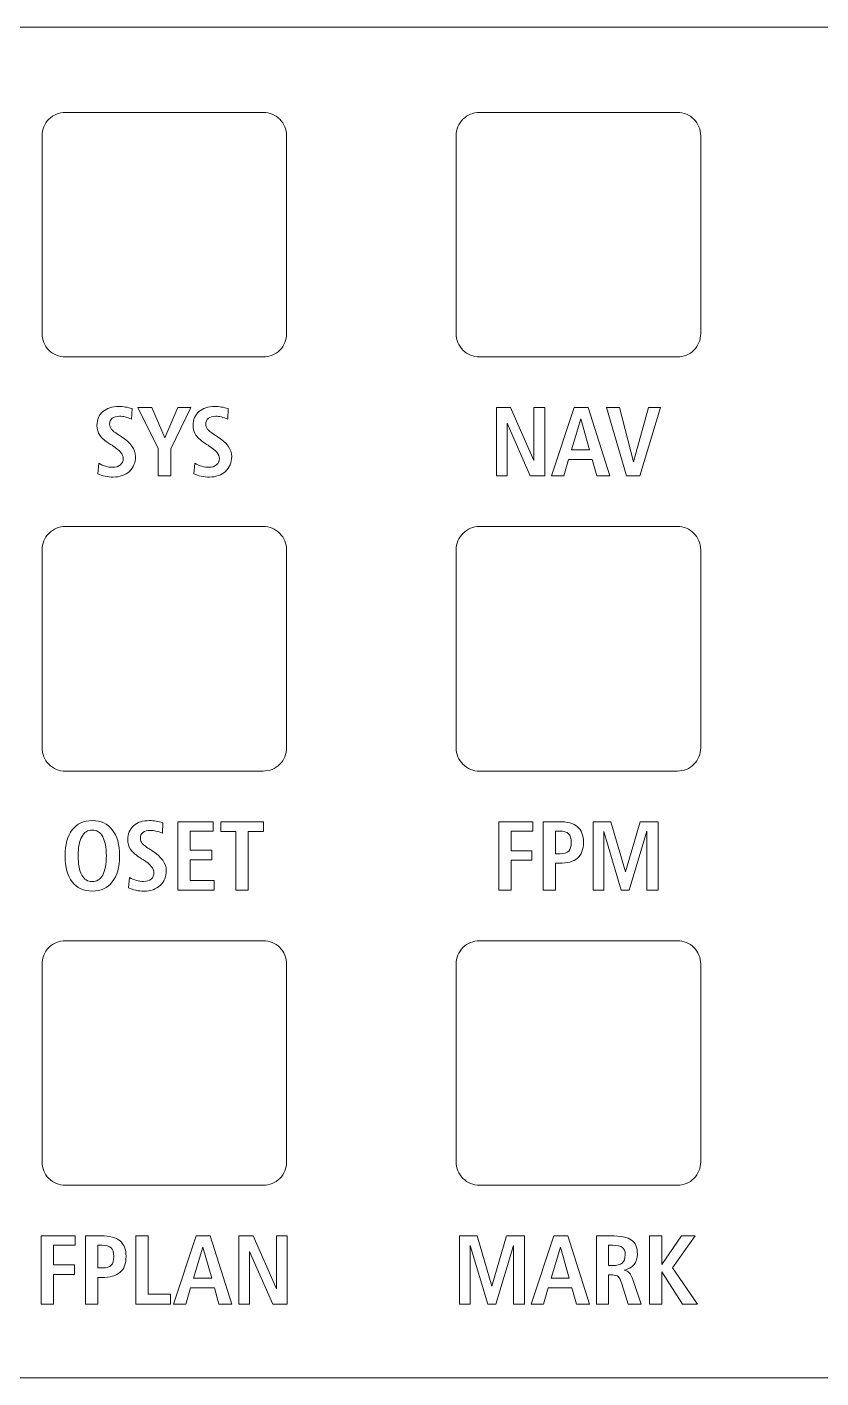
# Model space of a CAD drawing. Header units: millimetres. Extents: x -419 to 398, y -93 to 96.
# Drawn here: x -98.6 to -64.5, y 38.1 to 96.1 of the extents above; entities that cross this region are included whole.
import ezdxf

# ---------------------------------------------------------------- set-up
doc = ezdxf.new("R2010")
doc.units = ezdxf.units.MM
doc.header["$MEASUREMENT"] = 0
doc.layers.add('LED Strip', color=7, linetype='Continuous')

msp = doc.modelspace()

# ---------------------------------------------------------------- linework, layer by layer
at = {"layer": 'LED Strip', "color": 250, "lineweight": 9}
msp.add_lwpolyline([(-126, 38.101), (126, 38.101), (126, 96.101), (-126, 96.101), (-126, 38.101)], close=True, dxfattribs=at)
for points in [[(-88.4879, 81.9352), (-88.4879, 81.9352), (-96.9879, 81.9352), (-96.9879, 81.9352), (-96.9879, 81.9352), (-97.2529, 81.935), (-97.5072, 82.0401), (-97.6947, 82.2274), (-97.6947, 82.2274), (-97.8823, 82.4147), (-97.9877, 82.6701), (-97.9879, 82.9352), (-97.9879, 82.9352), (-97.9879, 82.9352), (-97.9879, 91.4352), (-97.9879, 91.4352), (-97.9879, 91.4352), (-97.988, 91.7002), (-97.8829, 91.9545), (-97.6956, 92.142), (-97.6956, 92.142), (-97.5083, 92.3296), (-97.2529, 92.435), (-96.9879, 92.4352), (-96.9879, 92.4352), (-96.9879, 92.4352), (-88.4879, 92.4352), (-88.4879, 92.4352), (-88.4879, 92.4352), (-88.2228, 92.4353), (-87.9686, 92.3302), (-87.781, 92.1429), (-87.781, 92.1429), (-87.5935, 91.9556), (-87.488, 91.7002), (-87.4879, 91.4352), (-87.4879, 91.4352), (-87.4879, 91.4352), (-87.4879, 82.9352), (-87.4879, 82.9352), (-87.4879, 82.9352), (-87.4877, 82.6701), (-87.5928, 82.4159), (-87.7801, 82.2283), (-87.7801, 82.2283), (-87.9674, 82.0408), (-88.2228, 81.9353), (-88.4879, 81.9352)], [(-70.7079, 81.9352), (-70.7079, 81.9352), (-79.2079, 81.9352), (-79.2079, 81.9352), (-79.2079, 81.9352), (-79.4729, 81.935), (-79.7272, 82.0401), (-79.9147, 82.2274), (-79.9147, 82.2274), (-80.1023, 82.4147), (-80.2077, 82.6701), (-80.2079, 82.9352), (-80.2079, 82.9352), (-80.2079, 82.9352), (-80.2079, 91.4352), (-80.2079, 91.4352), (-80.2079, 91.4352), (-80.208, 91.7002), (-80.1029, 91.9545), (-79.9156, 92.142), (-79.9156, 92.142), (-79.7283, 92.3296), (-79.4729, 92.435), (-79.2079, 92.4352), (-79.2079, 92.4352), (-79.2079, 92.4352), (-70.7079, 92.4352), (-70.7079, 92.4352), (-70.7079, 92.4352), (-70.4428, 92.4353), (-70.1886, 92.3302), (-70.001, 92.1429), (-70.001, 92.1429), (-69.8135, 91.9556), (-69.708, 91.7002), (-69.7079, 91.4352), (-69.7079, 91.4352), (-69.7079, 91.4352), (-69.7079, 82.9352), (-69.7079, 82.9352), (-69.7079, 82.9352), (-69.7077, 82.6701), (-69.8128, 82.4159), (-70.0001, 82.2283), (-70.0001, 82.2283), (-70.1874, 82.0408), (-70.4428, 81.9353), (-70.7079, 81.9352)], [(-88.4879, 64.1552), (-88.4879, 64.1552), (-96.9879, 64.1552), (-96.9879, 64.1552), (-96.9879, 64.1552), (-97.2529, 64.155), (-97.5072, 64.2601), (-97.6947, 64.4474), (-97.6947, 64.4474), (-97.8823, 64.6347), (-97.9877, 64.8901), (-97.9879, 65.1552), (-97.9879, 65.1552), (-97.9879, 65.1552), (-97.9879, 73.6552), (-97.9879, 73.6552), (-97.9879, 73.6552), (-97.988, 73.9202), (-97.8829, 74.1745), (-97.6956, 74.362), (-97.6956, 74.362), (-97.5083, 74.5496), (-97.2529, 74.655), (-96.9879, 74.6552), (-96.9879, 74.6552), (-96.9879, 74.6552), (-88.4879, 74.6552), (-88.4879, 74.6552), (-88.4879, 74.6552), (-88.2228, 74.6553), (-87.9686, 74.5502), (-87.781, 74.3629), (-87.781, 74.3629), (-87.5935, 74.1756), (-87.488, 73.9202), (-87.4879, 73.6552), (-87.4879, 73.6552), (-87.4879, 73.6552), (-87.4879, 65.1552), (-87.4879, 65.1552), (-87.4879, 65.1552), (-87.4877, 64.8901), (-87.5928, 64.6359), (-87.7801, 64.4483), (-87.7801, 64.4483), (-87.9674, 64.2608), (-88.2228, 64.1553), (-88.4879, 64.1552)], [(-70.7079, 64.1552), (-70.7079, 64.1552), (-79.2079, 64.1552), (-79.2079, 64.1552), (-79.2079, 64.1552), (-79.4729, 64.155), (-79.7272, 64.2601), (-79.9147, 64.4474), (-79.9147, 64.4474), (-80.1023, 64.6347), (-80.2077, 64.8901), (-80.2079, 65.1552), (-80.2079, 65.1552), (-80.2079, 65.1552), (-80.2079, 73.6552), (-80.2079, 73.6552), (-80.2079, 73.6552), (-80.208, 73.9202), (-80.1029, 74.1745), (-79.9156, 74.362), (-79.9156, 74.362), (-79.7283, 74.5496), (-79.4729, 74.655), (-79.2079, 74.6552), (-79.2079, 74.6552), (-79.2079, 74.6552), (-70.7079, 74.6552), (-70.7079, 74.6552), (-70.7079, 74.6552), (-70.4428, 74.6553), (-70.1886, 74.5502), (-70.001, 74.3629), (-70.001, 74.3629), (-69.8135, 74.1756), (-69.708, 73.9202), (-69.7079, 73.6552), (-69.7079, 73.6552), (-69.7079, 73.6552), (-69.7079, 65.1552), (-69.7079, 65.1552), (-69.7079, 65.1552), (-69.7077, 64.8901), (-69.8128, 64.6359), (-70.0001, 64.4483), (-70.0001, 64.4483), (-70.1874, 64.2608), (-70.4428, 64.1553), (-70.7079, 64.1552)], [(-88.4879, 46.3752), (-88.4879, 46.3752), (-96.9879, 46.3752), (-96.9879, 46.3752), (-96.9879, 46.3752), (-97.2529, 46.375), (-97.5072, 46.4801), (-97.6947, 46.6674), (-97.6947, 46.6674), (-97.8823, 46.8547), (-97.9877, 47.1101), (-97.9879, 47.3752), (-97.9879, 47.3752), (-97.9879, 47.3752), (-97.9879, 55.8752), (-97.9879, 55.8752), (-97.9879, 55.8752), (-97.988, 56.1402), (-97.8829, 56.3945), (-97.6956, 56.582), (-97.6956, 56.582), (-97.5083, 56.7696), (-97.2529, 56.875), (-96.9879, 56.8752), (-96.9879, 56.8752), (-96.9879, 56.8752), (-88.4879, 56.8752), (-88.4879, 56.8752), (-88.4879, 56.8752), (-88.2228, 56.8753), (-87.9686, 56.7702), (-87.781, 56.5829), (-87.781, 56.5829), (-87.5935, 56.3956), (-87.488, 56.1402), (-87.4879, 55.8752), (-87.4879, 55.8752), (-87.4879, 55.8752), (-87.4879, 47.3752), (-87.4879, 47.3752), (-87.4879, 47.3752), (-87.4877, 47.1101), (-87.5928, 46.8559), (-87.7801, 46.6683), (-87.7801, 46.6683), (-87.9674, 46.4808), (-88.2228, 46.3753), (-88.4879, 46.3752)], [(-70.7079, 46.3752), (-70.7079, 46.3752), (-79.2079, 46.3752), (-79.2079, 46.3752), (-79.2079, 46.3752), (-79.4729, 46.375), (-79.7272, 46.4801), (-79.9147, 46.6674), (-79.9147, 46.6674), (-80.1023, 46.8547), (-80.2077, 47.1101), (-80.2079, 47.3752), (-80.2079, 47.3752), (-80.2079, 47.3752), (-80.2079, 55.8752), (-80.2079, 55.8752), (-80.2079, 55.8752), (-80.208, 56.1402), (-80.1029, 56.3945), (-79.9156, 56.582), (-79.9156, 56.582), (-79.7283, 56.7696), (-79.4729, 56.875), (-79.2079, 56.8752), (-79.2079, 56.8752), (-79.2079, 56.8752), (-70.7079, 56.8752), (-70.7079, 56.8752), (-70.7079, 56.8752), (-70.4428, 56.8753), (-70.1886, 56.7702), (-70.001, 56.5829), (-70.001, 56.5829), (-69.8135, 56.3956), (-69.708, 56.1402), (-69.7079, 55.8752), (-69.7079, 55.8752), (-69.7079, 55.8752), (-69.7079, 47.3752), (-69.7079, 47.3752), (-69.7079, 47.3752), (-69.7077, 47.1101), (-69.8128, 46.8559), (-70.0001, 46.6683), (-70.0001, 46.6683), (-70.1874, 46.4808), (-70.4428, 46.3753), (-70.7079, 46.3752)]]:
    msp.add_open_spline(points, degree=3, knots=[0, 0, 0, 0, 0.0769231, 0.0769231, 0.0769231, 0.0769231, 0.1538462, 0.1538462, 0.1538462, 0.1538462, 0.2307692, 0.2307692, 0.2307692, 0.2307692, 0.3076923, 0.3076923, 0.3076923, 0.3076923, 0.3846154, 0.3846154, 0.3846154, 0.3846154, 0.4615385, 0.4615385, 0.4615385, 0.4615385, 0.5384615, 0.5384615, 0.5384615, 0.5384615, 0.6153846, 0.6153846, 0.6153846, 0.6153846, 0.6923077, 0.6923077, 0.6923077, 0.6923077, 0.7692308, 0.7692308, 0.7692308, 0.7692308, 0.8461538, 0.8461538, 0.8461538, 0.8461538, 1, 1, 1, 1], dxfattribs=at)
at = {"layer": 'LED Strip', "color": 240, "lineweight": 9}
for points, knots in [([(-94.1187, 79.7176), (-94.1187, 79.7176), (-94.1434, 79.2696), (-94.1434, 79.2696), (-94.1434, 79.2696), (-94.24, 79.3098), (-94.3311, 79.3402), (-94.4164, 79.3606), (-94.4164, 79.3606), (-94.5018, 79.3811), (-94.5815, 79.3917), (-94.6556, 79.3917), (-94.6556, 79.3917), (-94.7946, 79.3917), (-94.9018, 79.362), (-94.9759, 79.3028), (-94.9759, 79.3028), (-95.05, 79.2435), (-95.0874, 79.1588), (-95.0874, 79.0488), (-95.0874, 79.0488), (-95.0874, 78.9676), (-95.0599, 78.8936), (-95.0056, 78.8272), (-95.0056, 78.8272), (-94.9512, 78.7616), (-94.8285, 78.6685), (-94.6373, 78.5485), (-94.6373, 78.5485), (-94.6373, 78.5485), (-94.5942, 78.5217), (-94.5942, 78.5217), (-94.5942, 78.5217), (-94.1808, 78.2586), (-93.974, 77.9735), (-93.974, 77.6659), (-93.974, 77.6659), (-93.974, 77.402), (-94.0622, 77.1875), (-94.2386, 77.0246), (-94.2386, 77.0246), (-94.415, 76.8616), (-94.6457, 76.7797), (-94.9308, 76.7797), (-94.9308, 76.7797), (-95.0479, 76.7797), (-95.1643, 76.7924), (-95.2793, 76.8171), (-95.2793, 76.8171), (-95.3943, 76.8418), (-95.4994, 76.8764), (-95.5961, 76.9201), (-95.5961, 76.9201), (-95.5961, 76.9201), (-95.5566, 77.3724), (-95.5566, 77.3724), (-95.5566, 77.3724), (-95.4536, 77.3145), (-95.352, 77.2715), (-95.2518, 77.2426), (-95.2518, 77.2426), (-95.1523, 77.2136), (-95.0535, 77.1988), (-94.9555, 77.1988), (-94.9555, 77.1988), (-94.8165, 77.1988), (-94.7064, 77.2327), (-94.6253, 77.3011), (-94.6253, 77.3011), (-94.5441, 77.3696), (-94.5032, 77.4606), (-94.5032, 77.5749), (-94.5032, 77.5749), (-94.5032, 77.7541), (-94.6535, 77.9368), (-94.9534, 78.1224), (-94.9534, 78.1224), (-94.9971, 78.1499), (-95.0303, 78.1711), (-95.0521, 78.1845), (-95.0521, 78.1845), (-95.2744, 78.3249), (-95.4261, 78.4547), (-95.5072, 78.5739), (-95.5072, 78.5739), (-95.5883, 78.6932), (-95.6293, 78.835), (-95.6293, 78.9987), (-95.6293, 78.9987), (-95.6293, 79.247), (-95.5453, 79.4439), (-95.3774, 79.5906), (-95.3774, 79.5906), (-95.2095, 79.7374), (-94.9809, 79.8108), (-94.693, 79.8108), (-94.693, 79.8108), (-94.5985, 79.8108), (-94.5018, 79.803), (-94.4051, 79.7868), (-94.4051, 79.7868), (-94.3078, 79.7713), (-94.2125, 79.748), (-94.1187, 79.7176)], [0, 0, 0, 0, 0.037037, 0.037037, 0.037037, 0.037037, 0.0740741, 0.0740741, 0.0740741, 0.0740741, 0.1111111, 0.1111111, 0.1111111, 0.1111111, 0.1481481, 0.1481481, 0.1481481, 0.1481481, 0.1851852, 0.1851852, 0.1851852, 0.1851852, 0.2222222, 0.2222222, 0.2222222, 0.2222222, 0.2592593, 0.2592593, 0.2592593, 0.2592593, 0.2962963, 0.2962963, 0.2962963, 0.2962963, 0.3333333, 0.3333333, 0.3333333, 0.3333333, 0.3703704, 0.3703704, 0.3703704, 0.3703704, 0.4074074, 0.4074074, 0.4074074, 0.4074074, 0.4444444, 0.4444444, 0.4444444, 0.4444444, 0.4814815, 0.4814815, 0.4814815, 0.4814815, 0.5185185, 0.5185185, 0.5185185, 0.5185185, 0.5555556, 0.5555556, 0.5555556, 0.5555556, 0.5925926, 0.5925926, 0.5925926, 0.5925926, 0.6296296, 0.6296296, 0.6296296, 0.6296296, 0.6666667, 0.6666667, 0.6666667, 0.6666667, 0.7037037, 0.7037037, 0.7037037, 0.7037037, 0.7407407, 0.7407407, 0.7407407, 0.7407407, 0.7777778, 0.7777778, 0.7777778, 0.7777778, 0.8148148, 0.8148148, 0.8148148, 0.8148148, 0.8518519, 0.8518519, 0.8518519, 0.8518519, 0.8888889, 0.8888889, 0.8888889, 0.8888889, 0.9259259, 0.9259259, 0.9259259, 0.9259259, 1, 1, 1, 1]), ([(-93.8809, 79.7642), (-93.8809, 79.7642), (-93.2713, 79.7642), (-93.2713, 79.7642), (-93.2713, 79.7642), (-93.2713, 79.7642), (-92.7167, 78.4702), (-92.7167, 78.4702), (-92.7167, 78.4702), (-92.7167, 78.4702), (-92.1629, 79.7642), (-92.1629, 79.7642), (-92.1629, 79.7642), (-92.1629, 79.7642), (-91.5949, 79.7642), (-91.5949, 79.7642), (-91.5949, 79.7642), (-91.5949, 79.7642), (-92.4627, 77.9947), (-92.4627, 77.9947), (-92.4627, 77.9947), (-92.4627, 77.9947), (-92.4627, 76.8263), (-92.4627, 76.8263), (-92.4627, 76.8263), (-92.4627, 76.8263), (-92.9961, 76.8263), (-92.9961, 76.8263), (-92.9961, 76.8263), (-92.9961, 76.8263), (-92.9961, 78.0109), (-92.9961, 78.0109), (-92.9961, 78.0109), (-92.9961, 78.0109), (-93.8809, 79.7642), (-93.8809, 79.7642)], [0, 0, 0, 0, 0.1, 0.1, 0.1, 0.1, 0.2, 0.2, 0.2, 0.2, 0.3, 0.3, 0.3, 0.3, 0.4, 0.4, 0.4, 0.4, 0.5, 0.5, 0.5, 0.5, 0.6, 0.6, 0.6, 0.6, 0.7, 0.7, 0.7, 0.7, 0.8, 0.8, 0.8, 0.8, 1, 1, 1, 1]), ([(-89.9912, 79.7176), (-89.9912, 79.7176), (-90.0159, 79.2696), (-90.0159, 79.2696), (-90.0159, 79.2696), (-90.1125, 79.3098), (-90.2036, 79.3402), (-90.2889, 79.3606), (-90.2889, 79.3606), (-90.3743, 79.3811), (-90.454, 79.3917), (-90.5281, 79.3917), (-90.5281, 79.3917), (-90.6671, 79.3917), (-90.7743, 79.362), (-90.8484, 79.3028), (-90.8484, 79.3028), (-90.9225, 79.2435), (-90.9599, 79.1588), (-90.9599, 79.0488), (-90.9599, 79.0488), (-90.9599, 78.9676), (-90.9324, 78.8936), (-90.8781, 78.8272), (-90.8781, 78.8272), (-90.8237, 78.7616), (-90.701, 78.6685), (-90.5098, 78.5485), (-90.5098, 78.5485), (-90.5098, 78.5485), (-90.4667, 78.5217), (-90.4667, 78.5217), (-90.4667, 78.5217), (-90.0533, 78.2586), (-89.8465, 77.9735), (-89.8465, 77.6659), (-89.8465, 77.6659), (-89.8465, 77.402), (-89.9347, 77.1875), (-90.1111, 77.0246), (-90.1111, 77.0246), (-90.2875, 76.8616), (-90.5182, 76.7797), (-90.8033, 76.7797), (-90.8033, 76.7797), (-90.9204, 76.7797), (-91.0368, 76.7924), (-91.1518, 76.8171), (-91.1518, 76.8171), (-91.2668, 76.8418), (-91.3719, 76.8764), (-91.4686, 76.9201), (-91.4686, 76.9201), (-91.4686, 76.9201), (-91.4291, 77.3724), (-91.4291, 77.3724), (-91.4291, 77.3724), (-91.3261, 77.3145), (-91.2245, 77.2715), (-91.1243, 77.2426), (-91.1243, 77.2426), (-91.0248, 77.2136), (-90.926, 77.1988), (-90.828, 77.1988), (-90.828, 77.1988), (-90.689, 77.1988), (-90.5789, 77.2327), (-90.4978, 77.3011), (-90.4978, 77.3011), (-90.4166, 77.3696), (-90.3757, 77.4606), (-90.3757, 77.5749), (-90.3757, 77.5749), (-90.3757, 77.7541), (-90.526, 77.9368), (-90.8259, 78.1224), (-90.8259, 78.1224), (-90.8696, 78.1499), (-90.9028, 78.1711), (-90.9246, 78.1845), (-90.9246, 78.1845), (-91.1469, 78.3249), (-91.2986, 78.4547), (-91.3797, 78.5739), (-91.3797, 78.5739), (-91.4608, 78.6932), (-91.5018, 78.835), (-91.5018, 78.9987), (-91.5018, 78.9987), (-91.5018, 79.247), (-91.4178, 79.4439), (-91.2499, 79.5906), (-91.2499, 79.5906), (-91.082, 79.7374), (-90.8534, 79.8108), (-90.5655, 79.8108), (-90.5655, 79.8108), (-90.471, 79.8108), (-90.3743, 79.803), (-90.2776, 79.7868), (-90.2776, 79.7868), (-90.1803, 79.7713), (-90.085, 79.748), (-89.9912, 79.7176)], [0, 0, 0, 0, 0.037037, 0.037037, 0.037037, 0.037037, 0.0740741, 0.0740741, 0.0740741, 0.0740741, 0.1111111, 0.1111111, 0.1111111, 0.1111111, 0.1481481, 0.1481481, 0.1481481, 0.1481481, 0.1851852, 0.1851852, 0.1851852, 0.1851852, 0.2222222, 0.2222222, 0.2222222, 0.2222222, 0.2592593, 0.2592593, 0.2592593, 0.2592593, 0.2962963, 0.2962963, 0.2962963, 0.2962963, 0.3333333, 0.3333333, 0.3333333, 0.3333333, 0.3703704, 0.3703704, 0.3703704, 0.3703704, 0.4074074, 0.4074074, 0.4074074, 0.4074074, 0.4444444, 0.4444444, 0.4444444, 0.4444444, 0.4814815, 0.4814815, 0.4814815, 0.4814815, 0.5185185, 0.5185185, 0.5185185, 0.5185185, 0.5555556, 0.5555556, 0.5555556, 0.5555556, 0.5925926, 0.5925926, 0.5925926, 0.5925926, 0.6296296, 0.6296296, 0.6296296, 0.6296296, 0.6666667, 0.6666667, 0.6666667, 0.6666667, 0.7037037, 0.7037037, 0.7037037, 0.7037037, 0.7407407, 0.7407407, 0.7407407, 0.7407407, 0.7777778, 0.7777778, 0.7777778, 0.7777778, 0.8148148, 0.8148148, 0.8148148, 0.8148148, 0.8518519, 0.8518519, 0.8518519, 0.8518519, 0.8888889, 0.8888889, 0.8888889, 0.8888889, 0.9259259, 0.9259259, 0.9259259, 0.9259259, 1, 1, 1, 1]), ([(-78.4832, 79.7642), (-78.4832, 79.7642), (-77.8687, 79.7642), (-77.8687, 79.7642), (-77.8687, 79.7642), (-77.8687, 79.7642), (-76.8661, 77.486), (-76.8661, 77.486), (-76.8661, 77.486), (-76.8661, 77.486), (-76.8661, 79.7642), (-76.8661, 79.7642), (-76.8661, 79.7642), (-76.8661, 79.7642), (-76.4047, 79.7642), (-76.4047, 79.7642), (-76.4047, 79.7642), (-76.4047, 79.7642), (-76.4047, 76.8263), (-76.4047, 76.8263), (-76.4047, 76.8263), (-76.4047, 76.8263), (-77.0277, 76.8263), (-77.0277, 76.8263), (-77.0277, 76.8263), (-77.0277, 76.8263), (-78.0218, 79.0968), (-78.0218, 79.0968), (-78.0218, 79.0968), (-78.0218, 79.0968), (-78.0218, 76.8263), (-78.0218, 76.8263), (-78.0218, 76.8263), (-78.0218, 76.8263), (-78.4832, 76.8263), (-78.4832, 76.8263), (-78.4832, 76.8263), (-78.4832, 76.8263), (-78.4832, 79.7642), (-78.4832, 79.7642)], [0, 0, 0, 0, 0.0909091, 0.0909091, 0.0909091, 0.0909091, 0.1818182, 0.1818182, 0.1818182, 0.1818182, 0.2727273, 0.2727273, 0.2727273, 0.2727273, 0.3636364, 0.3636364, 0.3636364, 0.3636364, 0.4545455, 0.4545455, 0.4545455, 0.4545455, 0.5454545, 0.5454545, 0.5454545, 0.5454545, 0.6363636, 0.6363636, 0.6363636, 0.6363636, 0.7272727, 0.7272727, 0.7272727, 0.7272727, 0.8181818, 0.8181818, 0.8181818, 0.8181818, 1, 1, 1, 1]), ([(-75.1459, 79.7642), (-75.1459, 79.7642), (-74.5363, 79.7642), (-74.5363, 79.7642), (-74.5363, 79.7642), (-74.5363, 79.7642), (-73.6142, 76.8263), (-73.6142, 76.8263), (-73.6142, 76.8263), (-73.6142, 76.8263), (-74.168, 76.8263), (-74.168, 76.8263), (-74.168, 76.8263), (-74.168, 76.8263), (-74.3628, 77.5375), (-74.3628, 77.5375), (-74.3628, 77.5375), (-74.3628, 77.5375), (-75.3879, 77.5375), (-75.3879, 77.5375), (-75.3879, 77.5375), (-75.3879, 77.5375), (-75.5904, 76.8263), (-75.5904, 76.8263), (-75.5904, 76.8263), (-75.5904, 76.8263), (-76.1118, 76.8263), (-76.1118, 76.8263), (-76.1118, 76.8263), (-76.1118, 76.8263), (-75.1459, 79.7642), (-75.1459, 79.7642)], [0, 0, 0, 0, 0.1111111, 0.1111111, 0.1111111, 0.1111111, 0.2222222, 0.2222222, 0.2222222, 0.2222222, 0.3333333, 0.3333333, 0.3333333, 0.3333333, 0.4444444, 0.4444444, 0.4444444, 0.4444444, 0.5555556, 0.5555556, 0.5555556, 0.5555556, 0.6666667, 0.6666667, 0.6666667, 0.6666667, 0.7777778, 0.7777778, 0.7777778, 0.7777778, 1, 1, 1, 1]), ([(-73.7525, 79.7642), (-73.7525, 79.7642), (-73.1888, 79.7642), (-73.1888, 79.7642), (-73.1888, 79.7642), (-73.1888, 79.7642), (-72.5975, 77.4359), (-72.5975, 77.4359), (-72.5975, 77.4359), (-72.5975, 77.4359), (-71.9534, 79.7642), (-71.9534, 79.7642), (-71.9534, 79.7642), (-71.9534, 79.7642), (-71.4327, 79.7642), (-71.4327, 79.7642), (-71.4327, 79.7642), (-71.4327, 79.7642), (-72.3273, 76.8263), (-72.3273, 76.8263), (-72.3273, 76.8263), (-72.3273, 76.8263), (-72.8889, 76.8263), (-72.8889, 76.8263), (-72.8889, 76.8263), (-72.8889, 76.8263), (-73.7525, 79.7642), (-73.7525, 79.7642)], [0, 0, 0, 0, 0.125, 0.125, 0.125, 0.125, 0.25, 0.25, 0.25, 0.25, 0.375, 0.375, 0.375, 0.375, 0.5, 0.5, 0.5, 0.5, 0.625, 0.625, 0.625, 0.625, 0.75, 0.75, 0.75, 0.75, 1, 1, 1, 1]), ([(-74.8545, 79.2823), (-74.8545, 79.2823), (-75.2616, 77.9524), (-75.2616, 77.9524), (-75.2616, 77.9524), (-75.2616, 77.9524), (-74.4785, 77.9524), (-74.4785, 77.9524), (-74.4785, 77.9524), (-74.4785, 77.9524), (-74.8545, 79.2823), (-74.8545, 79.2823)], [0, 0, 0, 0, 0.25, 0.25, 0.25, 0.25, 0.5, 0.5, 0.5, 0.5, 1, 1, 1, 1]), ([(-95.8325, 62.0308), (-95.4614, 62.0308), (-95.1743, 61.8981), (-94.9704, 61.6336), (-94.9704, 61.6336), (-94.7665, 61.369), (-94.6642, 60.9964), (-94.6642, 60.5153), (-94.6642, 60.5153), (-94.6642, 60.0341), (-94.7665, 59.6622), (-94.9704, 59.3991), (-94.9704, 59.3991), (-95.1743, 59.1359), (-95.4614, 59.004), (-95.8325, 59.004), (-95.8325, 59.004), (-96.2037, 59.004), (-96.4908, 59.1352), (-96.6947, 59.3977), (-96.6947, 59.3977), (-96.8986, 59.6601), (-97.0009, 60.0327), (-97.0009, 60.5153), (-97.0009, 60.5153), (-97.0009, 60.9964), (-96.8986, 61.369), (-96.6947, 61.6336), (-96.6947, 61.6336), (-96.4908, 61.8981), (-96.2037, 62.0308), (-95.8325, 62.0308)], [0, 0, 0, 0, 0.1111111, 0.1111111, 0.1111111, 0.1111111, 0.2222222, 0.2222222, 0.2222222, 0.2222222, 0.3333333, 0.3333333, 0.3333333, 0.3333333, 0.4444444, 0.4444444, 0.4444444, 0.4444444, 0.5555556, 0.5555556, 0.5555556, 0.5555556, 0.6666667, 0.6666667, 0.6666667, 0.6666667, 0.7777778, 0.7777778, 0.7777778, 0.7777778, 1, 1, 1, 1]), ([(-95.8325, 61.6244), (-96.028, 61.6244), (-96.1776, 61.5298), (-96.282, 61.34), (-96.282, 61.34), (-96.3857, 61.151), (-96.4379, 60.8758), (-96.4379, 60.5167), (-96.4379, 60.5167), (-96.4379, 60.1568), (-96.3864, 59.8824), (-96.2827, 59.6933), (-96.2827, 59.6933), (-96.1797, 59.5049), (-96.0294, 59.4104), (-95.8325, 59.4104), (-95.8325, 59.4104), (-95.6357, 59.4104), (-95.4854, 59.5049), (-95.3824, 59.6933), (-95.3824, 59.6933), (-95.2787, 59.8824), (-95.2272, 60.1568), (-95.2272, 60.5167), (-95.2272, 60.5167), (-95.2272, 60.8744), (-95.2794, 61.1488), (-95.3831, 61.3393), (-95.3831, 61.3393), (-95.4875, 61.5291), (-95.6371, 61.6244), (-95.8325, 61.6244)], [0, 0, 0, 0, 0.1111111, 0.1111111, 0.1111111, 0.1111111, 0.2222222, 0.2222222, 0.2222222, 0.2222222, 0.3333333, 0.3333333, 0.3333333, 0.3333333, 0.4444444, 0.4444444, 0.4444444, 0.4444444, 0.5555556, 0.5555556, 0.5555556, 0.5555556, 0.6666667, 0.6666667, 0.6666667, 0.6666667, 0.7777778, 0.7777778, 0.7777778, 0.7777778, 1, 1, 1, 1]), ([(-92.7987, 61.9376), (-92.7987, 61.9376), (-92.8234, 61.4896), (-92.8234, 61.4896), (-92.8234, 61.4896), (-92.92, 61.5298), (-93.0111, 61.5602), (-93.0964, 61.5806), (-93.0964, 61.5806), (-93.1818, 61.6011), (-93.2615, 61.6117), (-93.3356, 61.6117), (-93.3356, 61.6117), (-93.4746, 61.6117), (-93.5818, 61.582), (-93.6559, 61.5228), (-93.6559, 61.5228), (-93.73, 61.4635), (-93.7674, 61.3788), (-93.7674, 61.2688), (-93.7674, 61.2688), (-93.7674, 61.1876), (-93.7399, 61.1136), (-93.6856, 61.0472), (-93.6856, 61.0472), (-93.6312, 60.9816), (-93.5085, 60.8885), (-93.3173, 60.7685), (-93.3173, 60.7685), (-93.3173, 60.7685), (-93.2742, 60.7417), (-93.2742, 60.7417), (-93.2742, 60.7417), (-92.8608, 60.4786), (-92.654, 60.1935), (-92.654, 59.8859), (-92.654, 59.8859), (-92.654, 59.622), (-92.7422, 59.4075), (-92.9186, 59.2446), (-92.9186, 59.2446), (-93.095, 59.0816), (-93.3257, 58.9997), (-93.6108, 58.9997), (-93.6108, 58.9997), (-93.7279, 58.9997), (-93.8443, 59.0124), (-93.9593, 59.0371), (-93.9593, 59.0371), (-94.0743, 59.0618), (-94.1794, 59.0964), (-94.2761, 59.1401), (-94.2761, 59.1401), (-94.2761, 59.1401), (-94.2366, 59.5924), (-94.2366, 59.5924), (-94.2366, 59.5924), (-94.1336, 59.5345), (-94.032, 59.4915), (-93.9318, 59.4626), (-93.9318, 59.4626), (-93.8323, 59.4336), (-93.7335, 59.4188), (-93.6355, 59.4188), (-93.6355, 59.4188), (-93.4965, 59.4188), (-93.3864, 59.4527), (-93.3053, 59.5211), (-93.3053, 59.5211), (-93.2241, 59.5896), (-93.1832, 59.6806), (-93.1832, 59.7949), (-93.1832, 59.7949), (-93.1832, 59.9741), (-93.3335, 60.1568), (-93.6334, 60.3424), (-93.6334, 60.3424), (-93.6771, 60.3699), (-93.7103, 60.3911), (-93.7321, 60.4045), (-93.7321, 60.4045), (-93.9544, 60.5449), (-94.1061, 60.6747), (-94.1872, 60.7939), (-94.1872, 60.7939), (-94.2683, 60.9132), (-94.3093, 61.055), (-94.3093, 61.2187), (-94.3093, 61.2187), (-94.3093, 61.467), (-94.2253, 61.6639), (-94.0574, 61.8106), (-94.0574, 61.8106), (-93.8895, 61.9574), (-93.6609, 62.0308), (-93.373, 62.0308), (-93.373, 62.0308), (-93.2785, 62.0308), (-93.1818, 62.023), (-93.0851, 62.0068), (-93.0851, 62.0068), (-92.9878, 61.9913), (-92.8925, 61.968), (-92.7987, 61.9376)], [0, 0, 0, 0, 0.037037, 0.037037, 0.037037, 0.037037, 0.0740741, 0.0740741, 0.0740741, 0.0740741, 0.1111111, 0.1111111, 0.1111111, 0.1111111, 0.1481481, 0.1481481, 0.1481481, 0.1481481, 0.1851852, 0.1851852, 0.1851852, 0.1851852, 0.2222222, 0.2222222, 0.2222222, 0.2222222, 0.2592593, 0.2592593, 0.2592593, 0.2592593, 0.2962963, 0.2962963, 0.2962963, 0.2962963, 0.3333333, 0.3333333, 0.3333333, 0.3333333, 0.3703704, 0.3703704, 0.3703704, 0.3703704, 0.4074074, 0.4074074, 0.4074074, 0.4074074, 0.4444444, 0.4444444, 0.4444444, 0.4444444, 0.4814815, 0.4814815, 0.4814815, 0.4814815, 0.5185185, 0.5185185, 0.5185185, 0.5185185, 0.5555556, 0.5555556, 0.5555556, 0.5555556, 0.5925926, 0.5925926, 0.5925926, 0.5925926, 0.6296296, 0.6296296, 0.6296296, 0.6296296, 0.6666667, 0.6666667, 0.6666667, 0.6666667, 0.7037037, 0.7037037, 0.7037037, 0.7037037, 0.7407407, 0.7407407, 0.7407407, 0.7407407, 0.7777778, 0.7777778, 0.7777778, 0.7777778, 0.8148148, 0.8148148, 0.8148148, 0.8148148, 0.8518519, 0.8518519, 0.8518519, 0.8518519, 0.8888889, 0.8888889, 0.8888889, 0.8888889, 0.9259259, 0.9259259, 0.9259259, 0.9259259, 1, 1, 1, 1]), ([(-92.1587, 61.9842), (-92.1587, 61.9842), (-90.6432, 61.9842), (-90.6432, 61.9842), (-90.6432, 61.9842), (-90.6432, 61.9842), (-90.6432, 61.5778), (-90.6432, 61.5778), (-90.6432, 61.5778), (-90.6432, 61.5778), (-91.6296, 61.5778), (-91.6296, 61.5778), (-91.6296, 61.5778), (-91.6296, 61.5778), (-91.6296, 60.7566), (-91.6296, 60.7566), (-91.6296, 60.7566), (-91.6296, 60.7566), (-90.6982, 60.7566), (-90.6982, 60.7566), (-90.6982, 60.7566), (-90.6982, 60.7566), (-90.6982, 60.3502), (-90.6982, 60.3502), (-90.6982, 60.3502), (-90.6982, 60.3502), (-91.6296, 60.3502), (-91.6296, 60.3502), (-91.6296, 60.3502), (-91.6296, 60.3502), (-91.6296, 59.4527), (-91.6296, 59.4527), (-91.6296, 59.4527), (-91.6296, 59.4527), (-90.5966, 59.4527), (-90.5966, 59.4527), (-90.5966, 59.4527), (-90.5966, 59.4527), (-90.5966, 59.0463), (-90.5966, 59.0463), (-90.5966, 59.0463), (-90.5966, 59.0463), (-92.1587, 59.0463), (-92.1587, 59.0463), (-92.1587, 59.0463), (-92.1587, 59.0463), (-92.1587, 61.9842), (-92.1587, 61.9842)], [0, 0, 0, 0, 0.0769231, 0.0769231, 0.0769231, 0.0769231, 0.1538462, 0.1538462, 0.1538462, 0.1538462, 0.2307692, 0.2307692, 0.2307692, 0.2307692, 0.3076923, 0.3076923, 0.3076923, 0.3076923, 0.3846154, 0.3846154, 0.3846154, 0.3846154, 0.4615385, 0.4615385, 0.4615385, 0.4615385, 0.5384615, 0.5384615, 0.5384615, 0.5384615, 0.6153846, 0.6153846, 0.6153846, 0.6153846, 0.6923077, 0.6923077, 0.6923077, 0.6923077, 0.7692308, 0.7692308, 0.7692308, 0.7692308, 0.8461538, 0.8461538, 0.8461538, 0.8461538, 1, 1, 1, 1]), ([(-90.3165, 61.9842), (-90.3165, 61.9842), (-88.475, 61.9842), (-88.475, 61.9842), (-88.475, 61.9842), (-88.475, 61.9842), (-88.475, 61.5609), (-88.475, 61.5609), (-88.475, 61.5609), (-88.475, 61.5609), (-89.1312, 61.5609), (-89.1312, 61.5609), (-89.1312, 61.5609), (-89.1312, 61.5609), (-89.1312, 59.0463), (-89.1312, 59.0463), (-89.1312, 59.0463), (-89.1312, 59.0463), (-89.6646, 59.0463), (-89.6646, 59.0463), (-89.6646, 59.0463), (-89.6646, 59.0463), (-89.6646, 61.5609), (-89.6646, 61.5609), (-89.6646, 61.5609), (-89.6646, 61.5609), (-90.3165, 61.5609), (-90.3165, 61.5609), (-90.3165, 61.5609), (-90.3165, 61.5609), (-90.3165, 61.9842), (-90.3165, 61.9842)], [0, 0, 0, 0, 0.1111111, 0.1111111, 0.1111111, 0.1111111, 0.2222222, 0.2222222, 0.2222222, 0.2222222, 0.3333333, 0.3333333, 0.3333333, 0.3333333, 0.4444444, 0.4444444, 0.4444444, 0.4444444, 0.5555556, 0.5555556, 0.5555556, 0.5555556, 0.6666667, 0.6666667, 0.6666667, 0.6666667, 0.7777778, 0.7777778, 0.7777778, 0.7777778, 1, 1, 1, 1]), ([(-78.3784, 61.9842), (-78.3784, 61.9842), (-76.9229, 61.9842), (-76.9229, 61.9842), (-76.9229, 61.9842), (-76.9229, 61.9842), (-76.9229, 61.5778), (-76.9229, 61.5778), (-76.9229, 61.5778), (-76.9229, 61.5778), (-77.8493, 61.5778), (-77.8493, 61.5778), (-77.8493, 61.5778), (-77.8493, 61.5778), (-77.8493, 60.7354), (-77.8493, 60.7354), (-77.8493, 60.7354), (-77.8493, 60.7354), (-76.9603, 60.7354), (-76.9603, 60.7354), (-76.9603, 60.7354), (-76.9603, 60.7354), (-76.9603, 60.329), (-76.9603, 60.329), (-76.9603, 60.329), (-76.9603, 60.329), (-77.8493, 60.329), (-77.8493, 60.329), (-77.8493, 60.329), (-77.8493, 60.329), (-77.8493, 59.0463), (-77.8493, 59.0463), (-77.8493, 59.0463), (-77.8493, 59.0463), (-78.3784, 59.0463), (-78.3784, 59.0463), (-78.3784, 59.0463), (-78.3784, 59.0463), (-78.3784, 61.9842), (-78.3784, 61.9842)], [0, 0, 0, 0, 0.0909091, 0.0909091, 0.0909091, 0.0909091, 0.1818182, 0.1818182, 0.1818182, 0.1818182, 0.2727273, 0.2727273, 0.2727273, 0.2727273, 0.3636364, 0.3636364, 0.3636364, 0.3636364, 0.4545455, 0.4545455, 0.4545455, 0.4545455, 0.5454545, 0.5454545, 0.5454545, 0.5454545, 0.6363636, 0.6363636, 0.6363636, 0.6363636, 0.7272727, 0.7272727, 0.7272727, 0.7272727, 0.8181818, 0.8181818, 0.8181818, 0.8181818, 1, 1, 1, 1]), ([(-76.4769, 61.9842), (-76.4769, 61.9842), (-75.8088, 61.9842), (-75.8088, 61.9842), (-75.8088, 61.9842), (-75.4419, 61.9842), (-75.1724, 61.9122), (-75.0002, 61.7683), (-75.0002, 61.7683), (-74.8274, 61.6244), (-74.7413, 61.4), (-74.7413, 61.0952), (-74.7413, 61.0952), (-74.7413, 60.7904), (-74.8267, 60.5646), (-74.9981, 60.4179), (-74.9981, 60.4179), (-75.1688, 60.2711), (-75.432, 60.1978), (-75.7883, 60.1978), (-75.7883, 60.1978), (-75.7883, 60.1978), (-75.9478, 60.1978), (-75.9478, 60.1978), (-75.9478, 60.1978), (-75.9478, 60.1978), (-75.9478, 59.0463), (-75.9478, 59.0463), (-75.9478, 59.0463), (-75.9478, 59.0463), (-76.4769, 59.0463), (-76.4769, 59.0463), (-76.4769, 59.0463), (-76.4769, 59.0463), (-76.4769, 61.9842), (-76.4769, 61.9842)], [0, 0, 0, 0, 0.1, 0.1, 0.1, 0.1, 0.2, 0.2, 0.2, 0.2, 0.3, 0.3, 0.3, 0.3, 0.4, 0.4, 0.4, 0.4, 0.5, 0.5, 0.5, 0.5, 0.6, 0.6, 0.6, 0.6, 0.7, 0.7, 0.7, 0.7, 0.8, 0.8, 0.8, 0.8, 1, 1, 1, 1]), ([(-75.9478, 61.5778), (-75.9478, 61.5778), (-75.9478, 60.6042), (-75.9478, 60.6042), (-75.9478, 60.6042), (-75.9478, 60.6042), (-75.7446, 60.6042), (-75.7446, 60.6042), (-75.7446, 60.6042), (-75.5724, 60.6042), (-75.4489, 60.6423), (-75.3763, 60.7192), (-75.3763, 60.7192), (-75.3029, 60.7954), (-75.2662, 60.9231), (-75.2662, 61.1023), (-75.2662, 61.1023), (-75.2662, 61.2744), (-75.3043, 61.3972), (-75.3798, 61.4692), (-75.3798, 61.4692), (-75.456, 61.5418), (-75.5894, 61.5778), (-75.7799, 61.5778), (-75.7799, 61.5778), (-75.7799, 61.5778), (-75.9478, 61.5778), (-75.9478, 61.5778)], [0, 0, 0, 0, 0.125, 0.125, 0.125, 0.125, 0.25, 0.25, 0.25, 0.25, 0.375, 0.375, 0.375, 0.375, 0.5, 0.5, 0.5, 0.5, 0.625, 0.625, 0.625, 0.625, 0.75, 0.75, 0.75, 0.75, 1, 1, 1, 1]), ([(-74.3271, 61.9842), (-74.3271, 61.9842), (-73.5743, 61.9842), (-73.5743, 61.9842), (-73.5743, 61.9842), (-73.5743, 61.9842), (-72.9436, 59.8259), (-72.9436, 59.8259), (-72.9436, 59.8259), (-72.9436, 59.8259), (-72.305, 61.9842), (-72.305, 61.9842), (-72.305, 61.9842), (-72.305, 61.9842), (-71.5374, 61.9842), (-71.5374, 61.9842), (-71.5374, 61.9842), (-71.5374, 61.9842), (-71.5374, 59.0463), (-71.5374, 59.0463), (-71.5374, 59.0463), (-71.5374, 59.0463), (-72.0158, 59.0463), (-72.0158, 59.0463), (-72.0158, 59.0463), (-72.0158, 59.0463), (-72.0158, 61.5708), (-72.0158, 61.5708), (-72.0158, 61.5708), (-72.0158, 61.5708), (-72.7742, 59.0463), (-72.7742, 59.0463), (-72.7742, 59.0463), (-72.7742, 59.0463), (-73.1178, 59.0463), (-73.1178, 59.0463), (-73.1178, 59.0463), (-73.1178, 59.0463), (-73.8742, 61.5665), (-73.8742, 61.5665), (-73.8742, 61.5665), (-73.8742, 61.5665), (-73.8742, 59.0463), (-73.8742, 59.0463), (-73.8742, 59.0463), (-73.8742, 59.0463), (-74.3271, 59.0463), (-74.3271, 59.0463), (-74.3271, 59.0463), (-74.3271, 59.0463), (-74.3271, 61.9842), (-74.3271, 61.9842)], [0, 0, 0, 0, 0.0714286, 0.0714286, 0.0714286, 0.0714286, 0.1428571, 0.1428571, 0.1428571, 0.1428571, 0.2142857, 0.2142857, 0.2142857, 0.2142857, 0.2857143, 0.2857143, 0.2857143, 0.2857143, 0.3571429, 0.3571429, 0.3571429, 0.3571429, 0.4285714, 0.4285714, 0.4285714, 0.4285714, 0.5, 0.5, 0.5, 0.5, 0.5714286, 0.5714286, 0.5714286, 0.5714286, 0.6428571, 0.6428571, 0.6428571, 0.6428571, 0.7142857, 0.7142857, 0.7142857, 0.7142857, 0.7857143, 0.7857143, 0.7857143, 0.7857143, 0.8571429, 0.8571429, 0.8571429, 0.8571429, 1, 1, 1, 1]), ([(-98.0186, 44.2042), (-98.0186, 44.2042), (-96.5631, 44.2042), (-96.5631, 44.2042), (-96.5631, 44.2042), (-96.5631, 44.2042), (-96.5631, 43.7978), (-96.5631, 43.7978), (-96.5631, 43.7978), (-96.5631, 43.7978), (-97.4895, 43.7978), (-97.4895, 43.7978), (-97.4895, 43.7978), (-97.4895, 43.7978), (-97.4895, 42.9554), (-97.4895, 42.9554), (-97.4895, 42.9554), (-97.4895, 42.9554), (-96.6005, 42.9554), (-96.6005, 42.9554), (-96.6005, 42.9554), (-96.6005, 42.9554), (-96.6005, 42.549), (-96.6005, 42.549), (-96.6005, 42.549), (-96.6005, 42.549), (-97.4895, 42.549), (-97.4895, 42.549), (-97.4895, 42.549), (-97.4895, 42.549), (-97.4895, 41.2663), (-97.4895, 41.2663), (-97.4895, 41.2663), (-97.4895, 41.2663), (-98.0186, 41.2663), (-98.0186, 41.2663), (-98.0186, 41.2663), (-98.0186, 41.2663), (-98.0186, 44.2042), (-98.0186, 44.2042)], [0, 0, 0, 0, 0.0909091, 0.0909091, 0.0909091, 0.0909091, 0.1818182, 0.1818182, 0.1818182, 0.1818182, 0.2727273, 0.2727273, 0.2727273, 0.2727273, 0.3636364, 0.3636364, 0.3636364, 0.3636364, 0.4545455, 0.4545455, 0.4545455, 0.4545455, 0.5454545, 0.5454545, 0.5454545, 0.5454545, 0.6363636, 0.6363636, 0.6363636, 0.6363636, 0.7272727, 0.7272727, 0.7272727, 0.7272727, 0.8181818, 0.8181818, 0.8181818, 0.8181818, 1, 1, 1, 1]), ([(-96.1171, 44.2042), (-96.1171, 44.2042), (-95.449, 44.2042), (-95.449, 44.2042), (-95.449, 44.2042), (-95.0821, 44.2042), (-94.8126, 44.1322), (-94.6404, 43.9883), (-94.6404, 43.9883), (-94.4676, 43.8444), (-94.3815, 43.62), (-94.3815, 43.3152), (-94.3815, 43.3152), (-94.3815, 43.0104), (-94.4669, 42.7846), (-94.6383, 42.6379), (-94.6383, 42.6379), (-94.809, 42.4911), (-95.0722, 42.4178), (-95.4285, 42.4178), (-95.4285, 42.4178), (-95.4285, 42.4178), (-95.588, 42.4178), (-95.588, 42.4178), (-95.588, 42.4178), (-95.588, 42.4178), (-95.588, 41.2663), (-95.588, 41.2663), (-95.588, 41.2663), (-95.588, 41.2663), (-96.1171, 41.2663), (-96.1171, 41.2663), (-96.1171, 41.2663), (-96.1171, 41.2663), (-96.1171, 44.2042), (-96.1171, 44.2042)], [0, 0, 0, 0, 0.1, 0.1, 0.1, 0.1, 0.2, 0.2, 0.2, 0.2, 0.3, 0.3, 0.3, 0.3, 0.4, 0.4, 0.4, 0.4, 0.5, 0.5, 0.5, 0.5, 0.6, 0.6, 0.6, 0.6, 0.7, 0.7, 0.7, 0.7, 0.8, 0.8, 0.8, 0.8, 1, 1, 1, 1]), ([(-93.9673, 44.2042), (-93.9673, 44.2042), (-93.4382, 44.2042), (-93.4382, 44.2042), (-93.4382, 44.2042), (-93.4382, 44.2042), (-93.4382, 41.6981), (-93.4382, 41.6981), (-93.4382, 41.6981), (-93.4382, 41.6981), (-92.4772, 41.6981), (-92.4772, 41.6981), (-92.4772, 41.6981), (-92.4772, 41.6981), (-92.4772, 41.2663), (-92.4772, 41.2663), (-92.4772, 41.2663), (-92.4772, 41.2663), (-93.9673, 41.2663), (-93.9673, 41.2663), (-93.9673, 41.2663), (-93.9673, 41.2663), (-93.9673, 44.2042), (-93.9673, 44.2042)], [0, 0, 0, 0, 0.1428571, 0.1428571, 0.1428571, 0.1428571, 0.2857143, 0.2857143, 0.2857143, 0.2857143, 0.4285714, 0.4285714, 0.4285714, 0.4285714, 0.5714286, 0.5714286, 0.5714286, 0.5714286, 0.7142857, 0.7142857, 0.7142857, 0.7142857, 1, 1, 1, 1]), ([(-91.3722, 44.2042), (-91.3722, 44.2042), (-90.7626, 44.2042), (-90.7626, 44.2042), (-90.7626, 44.2042), (-90.7626, 44.2042), (-89.8405, 41.2663), (-89.8405, 41.2663), (-89.8405, 41.2663), (-89.8405, 41.2663), (-90.3943, 41.2663), (-90.3943, 41.2663), (-90.3943, 41.2663), (-90.3943, 41.2663), (-90.5891, 41.9775), (-90.5891, 41.9775), (-90.5891, 41.9775), (-90.5891, 41.9775), (-91.6142, 41.9775), (-91.6142, 41.9775), (-91.6142, 41.9775), (-91.6142, 41.9775), (-91.8167, 41.2663), (-91.8167, 41.2663), (-91.8167, 41.2663), (-91.8167, 41.2663), (-92.3381, 41.2663), (-92.3381, 41.2663), (-92.3381, 41.2663), (-92.3381, 41.2663), (-91.3722, 44.2042), (-91.3722, 44.2042)], [0, 0, 0, 0, 0.1111111, 0.1111111, 0.1111111, 0.1111111, 0.2222222, 0.2222222, 0.2222222, 0.2222222, 0.3333333, 0.3333333, 0.3333333, 0.3333333, 0.4444444, 0.4444444, 0.4444444, 0.4444444, 0.5555556, 0.5555556, 0.5555556, 0.5555556, 0.6666667, 0.6666667, 0.6666667, 0.6666667, 0.7777778, 0.7777778, 0.7777778, 0.7777778, 1, 1, 1, 1]), ([(-89.5357, 44.2042), (-89.5357, 44.2042), (-88.9212, 44.2042), (-88.9212, 44.2042), (-88.9212, 44.2042), (-88.9212, 44.2042), (-87.9186, 41.926), (-87.9186, 41.926), (-87.9186, 41.926), (-87.9186, 41.926), (-87.9186, 44.2042), (-87.9186, 44.2042), (-87.9186, 44.2042), (-87.9186, 44.2042), (-87.4572, 44.2042), (-87.4572, 44.2042), (-87.4572, 44.2042), (-87.4572, 44.2042), (-87.4572, 41.2663), (-87.4572, 41.2663), (-87.4572, 41.2663), (-87.4572, 41.2663), (-88.0802, 41.2663), (-88.0802, 41.2663), (-88.0802, 41.2663), (-88.0802, 41.2663), (-89.0743, 43.5368), (-89.0743, 43.5368), (-89.0743, 43.5368), (-89.0743, 43.5368), (-89.0743, 41.2663), (-89.0743, 41.2663), (-89.0743, 41.2663), (-89.0743, 41.2663), (-89.5357, 41.2663), (-89.5357, 41.2663), (-89.5357, 41.2663), (-89.5357, 41.2663), (-89.5357, 44.2042), (-89.5357, 44.2042)], [0, 0, 0, 0, 0.0909091, 0.0909091, 0.0909091, 0.0909091, 0.1818182, 0.1818182, 0.1818182, 0.1818182, 0.2727273, 0.2727273, 0.2727273, 0.2727273, 0.3636364, 0.3636364, 0.3636364, 0.3636364, 0.4545455, 0.4545455, 0.4545455, 0.4545455, 0.5454545, 0.5454545, 0.5454545, 0.5454545, 0.6363636, 0.6363636, 0.6363636, 0.6363636, 0.7272727, 0.7272727, 0.7272727, 0.7272727, 0.8181818, 0.8181818, 0.8181818, 0.8181818, 1, 1, 1, 1]), ([(-80.064, 44.2042), (-80.064, 44.2042), (-79.3112, 44.2042), (-79.3112, 44.2042), (-79.3112, 44.2042), (-79.3112, 44.2042), (-78.6805, 42.0459), (-78.6805, 42.0459), (-78.6805, 42.0459), (-78.6805, 42.0459), (-78.0419, 44.2042), (-78.0419, 44.2042), (-78.0419, 44.2042), (-78.0419, 44.2042), (-77.2743, 44.2042), (-77.2743, 44.2042), (-77.2743, 44.2042), (-77.2743, 44.2042), (-77.2743, 41.2663), (-77.2743, 41.2663), (-77.2743, 41.2663), (-77.2743, 41.2663), (-77.7527, 41.2663), (-77.7527, 41.2663), (-77.7527, 41.2663), (-77.7527, 41.2663), (-77.7527, 43.7908), (-77.7527, 43.7908), (-77.7527, 43.7908), (-77.7527, 43.7908), (-78.5111, 41.2663), (-78.5111, 41.2663), (-78.5111, 41.2663), (-78.5111, 41.2663), (-78.8547, 41.2663), (-78.8547, 41.2663), (-78.8547, 41.2663), (-78.8547, 41.2663), (-79.6111, 43.7865), (-79.6111, 43.7865), (-79.6111, 43.7865), (-79.6111, 43.7865), (-79.6111, 41.2663), (-79.6111, 41.2663), (-79.6111, 41.2663), (-79.6111, 41.2663), (-80.064, 41.2663), (-80.064, 41.2663), (-80.064, 41.2663), (-80.064, 41.2663), (-80.064, 44.2042), (-80.064, 44.2042)], [0, 0, 0, 0, 0.0714286, 0.0714286, 0.0714286, 0.0714286, 0.1428571, 0.1428571, 0.1428571, 0.1428571, 0.2142857, 0.2142857, 0.2142857, 0.2142857, 0.2857143, 0.2857143, 0.2857143, 0.2857143, 0.3571429, 0.3571429, 0.3571429, 0.3571429, 0.4285714, 0.4285714, 0.4285714, 0.4285714, 0.5, 0.5, 0.5, 0.5, 0.5714286, 0.5714286, 0.5714286, 0.5714286, 0.6428571, 0.6428571, 0.6428571, 0.6428571, 0.7142857, 0.7142857, 0.7142857, 0.7142857, 0.7857143, 0.7857143, 0.7857143, 0.7857143, 0.8571429, 0.8571429, 0.8571429, 0.8571429, 1, 1, 1, 1]), ([(-76.0198, 44.2042), (-76.0198, 44.2042), (-75.4102, 44.2042), (-75.4102, 44.2042), (-75.4102, 44.2042), (-75.4102, 44.2042), (-74.4881, 41.2663), (-74.4881, 41.2663), (-74.4881, 41.2663), (-74.4881, 41.2663), (-75.0419, 41.2663), (-75.0419, 41.2663), (-75.0419, 41.2663), (-75.0419, 41.2663), (-75.2367, 41.9775), (-75.2367, 41.9775), (-75.2367, 41.9775), (-75.2367, 41.9775), (-76.2618, 41.9775), (-76.2618, 41.9775), (-76.2618, 41.9775), (-76.2618, 41.9775), (-76.4643, 41.2663), (-76.4643, 41.2663), (-76.4643, 41.2663), (-76.4643, 41.2663), (-76.9857, 41.2663), (-76.9857, 41.2663), (-76.9857, 41.2663), (-76.9857, 41.2663), (-76.0198, 44.2042), (-76.0198, 44.2042)], [0, 0, 0, 0, 0.1111111, 0.1111111, 0.1111111, 0.1111111, 0.2222222, 0.2222222, 0.2222222, 0.2222222, 0.3333333, 0.3333333, 0.3333333, 0.3333333, 0.4444444, 0.4444444, 0.4444444, 0.4444444, 0.5555556, 0.5555556, 0.5555556, 0.5555556, 0.6666667, 0.6666667, 0.6666667, 0.6666667, 0.7777778, 0.7777778, 0.7777778, 0.7777778, 1, 1, 1, 1]), ([(-74.1833, 44.2042), (-74.1833, 44.2042), (-73.5822, 44.2042), (-73.5822, 44.2042), (-73.5822, 44.2042), (-73.1483, 44.2042), (-72.847, 44.1442), (-72.6791, 44.0243), (-72.6791, 44.0243), (-72.5105, 43.9044), (-72.4265, 43.7033), (-72.4265, 43.4203), (-72.4265, 43.4203), (-72.4265, 43.2369), (-72.4745, 43.0866), (-72.5704, 42.9695), (-72.5704, 42.9695), (-72.6664, 42.8524), (-72.8082, 42.7734), (-72.9945, 42.7317), (-72.9945, 42.7317), (-72.9021, 42.7155), (-72.8287, 42.6781), (-72.7751, 42.6195), (-72.7751, 42.6195), (-72.7207, 42.561), (-72.6671, 42.4502), (-72.6135, 42.2879), (-72.6135, 42.2879), (-72.6135, 42.2879), (-72.2692, 41.2663), (-72.2692, 41.2663), (-72.2692, 41.2663), (-72.2692, 41.2663), (-72.8252, 41.2663), (-72.8252, 41.2663), (-72.8252, 41.2663), (-72.8252, 41.2663), (-73.0961, 42.1475), (-73.0961, 42.1475), (-73.0961, 42.1475), (-73.1441, 42.3042), (-73.1949, 42.4065), (-73.2492, 42.453), (-73.2492, 42.453), (-73.3035, 42.5003), (-73.3875, 42.5236), (-73.5018, 42.5236), (-73.5018, 42.5236), (-73.5018, 42.5236), (-73.6626, 42.5236), (-73.6626, 42.5236), (-73.6626, 42.5236), (-73.6626, 42.5236), (-73.6626, 41.2663), (-73.6626, 41.2663), (-73.6626, 41.2663), (-73.6626, 41.2663), (-74.1833, 41.2663), (-74.1833, 41.2663), (-74.1833, 41.2663), (-74.1833, 41.2663), (-74.1833, 44.2042), (-74.1833, 44.2042)], [0, 0, 0, 0, 0.0588235, 0.0588235, 0.0588235, 0.0588235, 0.1176471, 0.1176471, 0.1176471, 0.1176471, 0.1764706, 0.1764706, 0.1764706, 0.1764706, 0.2352941, 0.2352941, 0.2352941, 0.2352941, 0.2941176, 0.2941176, 0.2941176, 0.2941176, 0.3529412, 0.3529412, 0.3529412, 0.3529412, 0.4117647, 0.4117647, 0.4117647, 0.4117647, 0.4705882, 0.4705882, 0.4705882, 0.4705882, 0.5294118, 0.5294118, 0.5294118, 0.5294118, 0.5882353, 0.5882353, 0.5882353, 0.5882353, 0.6470588, 0.6470588, 0.6470588, 0.6470588, 0.7058824, 0.7058824, 0.7058824, 0.7058824, 0.7647059, 0.7647059, 0.7647059, 0.7647059, 0.8235294, 0.8235294, 0.8235294, 0.8235294, 0.8823529, 0.8823529, 0.8823529, 0.8823529, 1, 1, 1, 1]), ([(-71.9135, 44.2042), (-71.9135, 44.2042), (-71.3844, 44.2042), (-71.3844, 44.2042), (-71.3844, 44.2042), (-71.3844, 44.2042), (-71.3844, 42.9681), (-71.3844, 42.9681), (-71.3844, 42.9681), (-71.3844, 42.9681), (-70.5384, 44.2042), (-70.5384, 44.2042), (-70.5384, 44.2042), (-70.5384, 44.2042), (-69.9408, 44.2042), (-69.9408, 44.2042), (-69.9408, 44.2042), (-69.9408, 44.2042), (-70.9187, 42.8333), (-70.9187, 42.8333), (-70.9187, 42.8333), (-70.9187, 42.8333), (-69.8519, 41.2663), (-69.8519, 41.2663), (-69.8519, 41.2663), (-69.8519, 41.2663), (-70.4869, 41.2663), (-70.4869, 41.2663), (-70.4869, 41.2663), (-70.4869, 41.2663), (-71.3844, 42.6513), (-71.3844, 42.6513), (-71.3844, 42.6513), (-71.3844, 42.6513), (-71.3844, 41.2663), (-71.3844, 41.2663), (-71.3844, 41.2663), (-71.3844, 41.2663), (-71.9135, 41.2663), (-71.9135, 41.2663), (-71.9135, 41.2663), (-71.9135, 41.2663), (-71.9135, 44.2042), (-71.9135, 44.2042)], [0, 0, 0, 0, 0.0833333, 0.0833333, 0.0833333, 0.0833333, 0.1666667, 0.1666667, 0.1666667, 0.1666667, 0.25, 0.25, 0.25, 0.25, 0.3333333, 0.3333333, 0.3333333, 0.3333333, 0.4166667, 0.4166667, 0.4166667, 0.4166667, 0.5, 0.5, 0.5, 0.5, 0.5833333, 0.5833333, 0.5833333, 0.5833333, 0.6666667, 0.6666667, 0.6666667, 0.6666667, 0.75, 0.75, 0.75, 0.75, 0.8333333, 0.8333333, 0.8333333, 0.8333333, 1, 1, 1, 1]), ([(-95.588, 43.7978), (-95.588, 43.7978), (-95.588, 42.8242), (-95.588, 42.8242), (-95.588, 42.8242), (-95.588, 42.8242), (-95.3848, 42.8242), (-95.3848, 42.8242), (-95.3848, 42.8242), (-95.2126, 42.8242), (-95.0891, 42.8623), (-95.0165, 42.9392), (-95.0165, 42.9392), (-94.9431, 43.0154), (-94.9064, 43.1431), (-94.9064, 43.3223), (-94.9064, 43.3223), (-94.9064, 43.4944), (-94.9445, 43.6172), (-95.02, 43.6892), (-95.02, 43.6892), (-95.0962, 43.7618), (-95.2296, 43.7978), (-95.4201, 43.7978), (-95.4201, 43.7978), (-95.4201, 43.7978), (-95.588, 43.7978), (-95.588, 43.7978)], [0, 0, 0, 0, 0.125, 0.125, 0.125, 0.125, 0.25, 0.25, 0.25, 0.25, 0.375, 0.375, 0.375, 0.375, 0.5, 0.5, 0.5, 0.5, 0.625, 0.625, 0.625, 0.625, 0.75, 0.75, 0.75, 0.75, 1, 1, 1, 1]), ([(-91.0808, 43.7223), (-91.0808, 43.7223), (-91.4879, 42.3924), (-91.4879, 42.3924), (-91.4879, 42.3924), (-91.4879, 42.3924), (-90.7048, 42.3924), (-90.7048, 42.3924), (-90.7048, 42.3924), (-90.7048, 42.3924), (-91.0808, 43.7223), (-91.0808, 43.7223)], [0, 0, 0, 0, 0.25, 0.25, 0.25, 0.25, 0.5, 0.5, 0.5, 0.5, 1, 1, 1, 1]), ([(-75.7284, 43.7223), (-75.7284, 43.7223), (-76.1355, 42.3924), (-76.1355, 42.3924), (-76.1355, 42.3924), (-76.1355, 42.3924), (-75.3524, 42.3924), (-75.3524, 42.3924), (-75.3524, 42.3924), (-75.3524, 42.3924), (-75.7284, 43.7223), (-75.7284, 43.7223)], [0, 0, 0, 0, 0.25, 0.25, 0.25, 0.25, 0.5, 0.5, 0.5, 0.5, 1, 1, 1, 1]), ([(-73.6626, 43.7978), (-73.6626, 43.7978), (-73.6626, 42.93), (-73.6626, 42.93), (-73.6626, 42.93), (-73.6626, 42.93), (-73.5145, 42.93), (-73.5145, 42.93), (-73.5145, 42.93), (-73.3056, 42.93), (-73.1596, 42.9653), (-73.0763, 43.0351), (-73.0763, 43.0351), (-72.9931, 43.1057), (-72.9514, 43.2256), (-72.9514, 43.3949), (-72.9514, 43.3949), (-72.9514, 43.541), (-72.9917, 43.6447), (-73.0721, 43.7061), (-73.0721, 43.7061), (-73.1525, 43.7675), (-73.2958, 43.7978), (-73.5018, 43.7978), (-73.5018, 43.7978), (-73.5018, 43.7978), (-73.6626, 43.7978), (-73.6626, 43.7978)], [0, 0, 0, 0, 0.125, 0.125, 0.125, 0.125, 0.25, 0.25, 0.25, 0.25, 0.375, 0.375, 0.375, 0.375, 0.5, 0.5, 0.5, 0.5, 0.625, 0.625, 0.625, 0.625, 0.75, 0.75, 0.75, 0.75, 1, 1, 1, 1])]:
    msp.add_open_spline(points, degree=3, knots=knots, dxfattribs=at)

doc.saveas('drawing.dxf')
